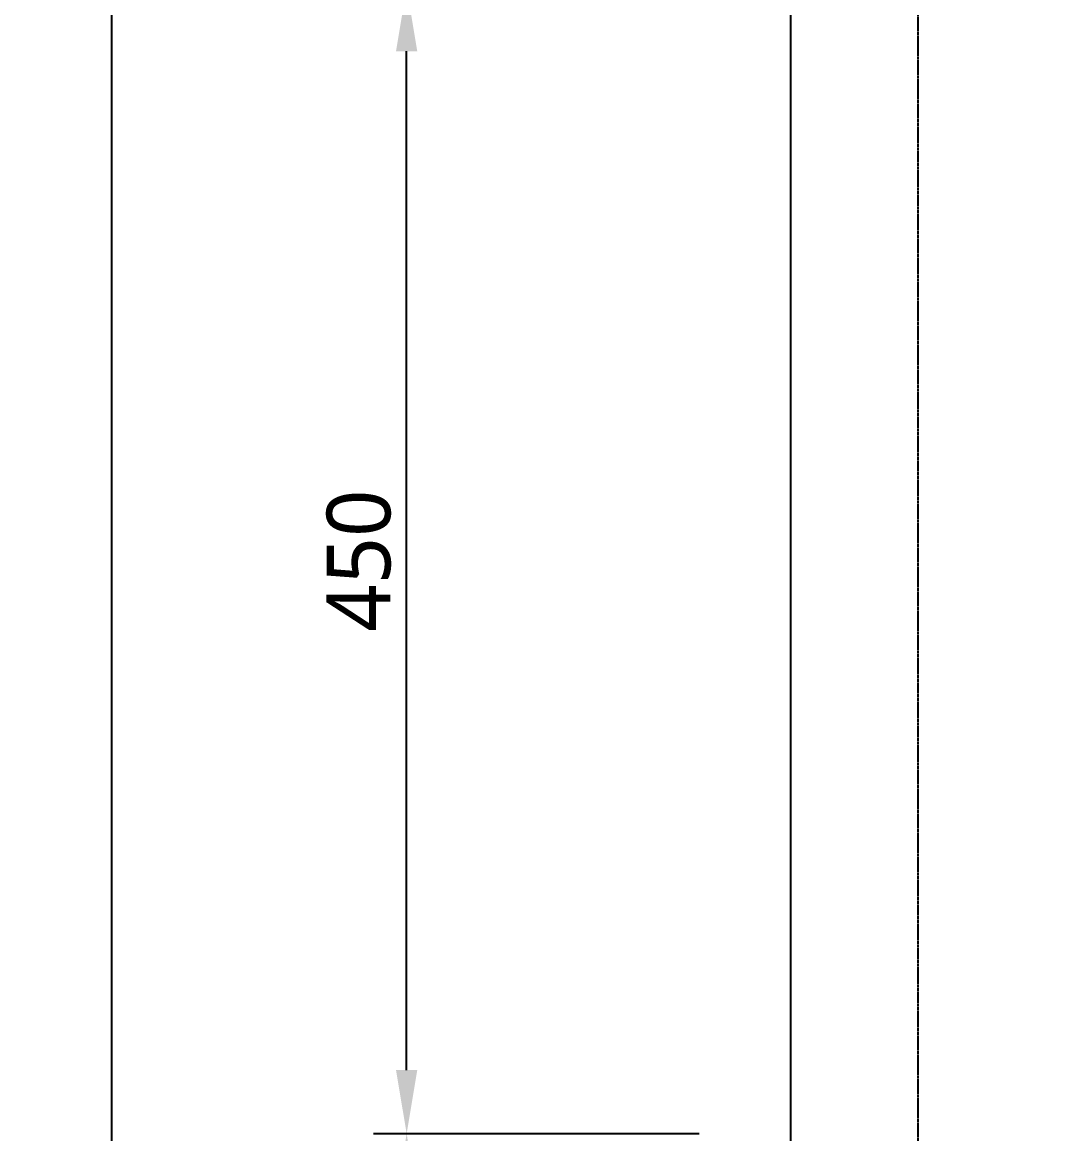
# Model space of a CAD drawing. Header units: millimetres. Extents: x -9013 to 516, y -36629 to 6082.
# Drawn here: x -9012.8 to -8602.9, y -30635.3 to -30198.9 of the extents above; entities that cross this region are included whole.
import ezdxf

# ---------------------------------------------------------------- set-up
doc = ezdxf.new("R2010")
doc.units = ezdxf.units.MM
doc.header["$LTSCALE"] = 0.05
doc.linetypes.add('CENTER2', pattern=[28.575, 19.05, -3.175, 3.175, -3.175])
doc.layers.get('0').update_dxf_attribs({"lineweight": 18})
doc.layers.get('Defpoints').update_dxf_attribs({"color": 140, "lineweight": 18})
doc.layers.add('1CO', color=4, linetype='Continuous')
doc.layers.add('HWAT___5CS', color=3, linetype='CENTER2')
doc.styles.add('trebuchet_MS', font='trebuc.ttf')
doc.dimstyles.new('MGP', dxfattribs={"dimtxt": 2.5, "dimasz": 2.5, "dimexe": 1.25, "dimexo": 0.625, "dimtad": 1, "dimdec": 0, "dimtxsty": 'trebuchet_MS', "dimcen": 2.5, "dimclrt": 7, "dimadec": 0, "dimazin": 0, "dimtfac": 1, "dimtdec": 0, "dimtmove": 0, "dimatfit": 3, "dimfxl": 1.148294, "dimfxlon": 1, "dimarcsym": 2})

# ---------------------------------------------------------------- blocks, each defined once
blk = doc.blocks.new('*D631')
at = {"color": 0, "lineweight": -2, "transparency": 16777216}
for p, q in [((-8862.89, -30085.31), (-8990.72, -30085.31)), ((-8977.72, -30110.31), (-8977.72, -32410.31)), ((-8862.89, -32435.31), (-8990.72, -32435.31))]:
    blk.add_line(p, q, dxfattribs=at)
at = {"color": 0, "transparency": 16777216}
for points in [[(-8981.88, -30110.31), (-8973.55, -30110.31), (-8977.72, -30085.31)], [(-8981.88, -32410.31), (-8973.55, -32410.31), (-8977.72, -32435.31)]]:
    blk.add_solid(points, dxfattribs=at)
at = {"layer": 'Defpoints', "color": 0, "transparency": 16777216}
for p in [(-8610.97, -30085.31), (-8977.72, -32435.31), (-8610.97, -32435.31)]:
    blk.add_point(p, dxfattribs=at)
at = {"color": 7, "transparency": 16777216, "insert": (-8996.44, -31260.31), "char_height": 25, "attachment_point": 5, "rotation": 90, "style": 'trebuchet_MS'}
blk.add_mtext('2350', dxfattribs=at)
blk = doc.blocks.new('*D667')
at = {"color": 0, "lineweight": -2, "transparency": 16777216}
for p, q in [((-8747.01, -30635.31), (-8874.84, -30635.31)), ((-8861.84, -30960.31), (-8861.84, -30660.31)), ((-8747.01, -30985.31), (-8874.84, -30985.31))]:
    blk.add_line(p, q, dxfattribs=at)
at = {"color": 0, "transparency": 16777216}
for points in [[(-8866.01, -30660.31), (-8857.68, -30660.31), (-8861.84, -30635.31)], [(-8866.01, -30960.31), (-8857.68, -30960.31), (-8861.84, -30985.31)]]:
    blk.add_solid(points, dxfattribs=at)
at = {"layer": 'Defpoints', "color": 0, "transparency": 16777216}
for p in [(-8861.84, -30635.31), (-8360.97, -30635.31), (-8410.97, -30985.31)]:
    blk.add_point(p, dxfattribs=at)
at = {"color": 7, "transparency": 16777216, "insert": (-8880.56, -30810.31), "char_height": 25, "attachment_point": 5, "rotation": 90, "style": 'trebuchet_MS'}
blk.add_mtext('350', dxfattribs=at)
blk = doc.blocks.new('*D668')
at = {"color": 0, "lineweight": -2, "transparency": 16777216}
for p, q in [((-8747.01, -30185.31), (-8874.84, -30185.31)), ((-8861.84, -30610.31), (-8861.84, -30210.31)), ((-8747.01, -30635.31), (-8874.84, -30635.31))]:
    blk.add_line(p, q, dxfattribs=at)
at = {"color": 0, "transparency": 16777216}
for points in [[(-8866.01, -30210.31), (-8857.68, -30210.31), (-8861.84, -30185.31)], [(-8866.01, -30610.31), (-8857.68, -30610.31), (-8861.84, -30635.31)]]:
    blk.add_solid(points, dxfattribs=at)
at = {"layer": 'Defpoints', "color": 0, "transparency": 16777216}
for p in [(-8861.84, -30185.31), (-8331.9, -30185.31), (-8331.9, -30635.31)]:
    blk.add_point(p, dxfattribs=at)
at = {"color": 7, "transparency": 16777216, "insert": (-8880.56, -30410.31), "char_height": 25, "attachment_point": 5, "rotation": 90, "style": 'trebuchet_MS'}
blk.add_mtext('450', dxfattribs=at)

msp = doc.modelspace()

# ---------------------------------------------------------------- linework, layer by layer
at = {"layer": '1CO'}
msp.add_line((-8710.97, -32435.31), (-8710.97, -30085.31), dxfattribs=at)
at = {"layer": 'HWAT___5CS'}
msp.add_line((-8660.97, -32435.31), (-8660.97, -30085.31), dxfattribs=at)

# ---------------------------------------------------------------- dimensions: what is measured, and where the dimension line sits
for base, p1, p2, picture, middle in [((-8977.72, -32435.31), (-8610.97, -30085.31), (-8610.97, -32435.31), '*D631', (-8996.44, -31260.31)), ((-8861.84, -30185.31), (-8331.9, -30635.31), (-8331.9, -30185.31), '*D668', (-8880.56, -30410.31)), ((-8861.84, -30635.31), (-8410.97, -30985.31), (-8360.97, -30635.31), '*D667', (-8880.56, -30810.31))]:
    dim = msp.add_linear_dim(base=base, p1=p1, p2=p2, angle=90, dimstyle='MGP', override={"dimscale": 100, "dimtxt": 0.25, "dimasz": 0.25, "dimexe": 0.13, "dimexo": 0.06, "dimgap": 0.06, "dimarcsym": 1})
    dim.commit()
    dim.dimension.update_dxf_attribs({"geometry": picture, "text_midpoint": middle})

doc.saveas('drawing.dxf')
